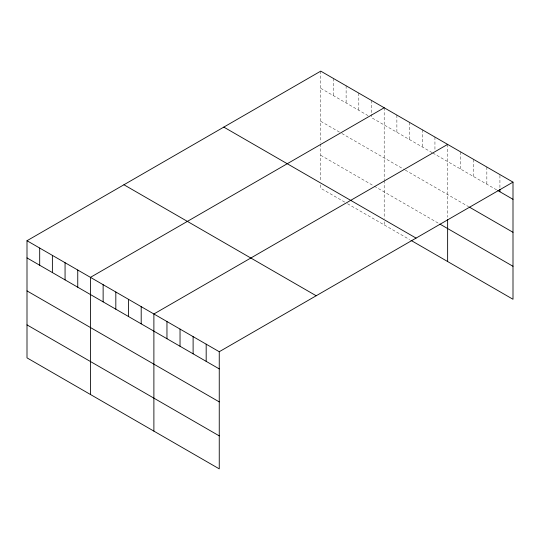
<?xml version="1.0" encoding="UTF-8"?>
<svg xmlns="http://www.w3.org/2000/svg" width="540" height="540" viewBox="0 0 540 540"><rect width="100%" height="100%" fill="white"/><g stroke="black" fill="none" stroke-linecap="round" stroke-linejoin="round"><path stroke-width="0.41" stroke-dasharray="2.7 2.03" d="M320.747 71.138L320.747 142.344M320.747 88.324L367.976 115.587M432.121 152.624L371.5 117.626L371.5 114.352M432.83 153.029L497.023 190.094M320.747 121.304L341.185 133.11M341.894 133.515L404.636 169.736M405.338 170.147L468.693 206.726M320.747 155.291L373.613 185.814M374.321 186.219L438.467 223.256M344.716 202.115L320.747 188.278L320.747 184.349M347.531 203.742L409.57 239.558M499.925 175.406L499.925 188.494M486.851 167.036L486.851 184.221M473.783 159.489L473.783 176.675M460.708 151.942L460.708 169.128M447.633 144.396L447.633 217.222M434.943 137.066L434.943 150.161M422.253 129.742L422.253 146.927M409.57 122.418L409.57 139.603M396.88 115.088L396.88 132.273M384.19 107.764L384.19 179.779M384.19 180.59L384.19 218.619M384.19 221.765L384.19 224.903M371.5 100.44L371.5 113.535M358.81 93.116L358.81 110.295M346.12 85.786L346.12 102.971M333.437 78.462L333.437 95.647M320.747 143.964L320.747 181.204"/><path stroke-width="0.81" d="M27 240.725L219.254 351.722L219.254 468.862L27 357.865L27 240.725L320.747 71.138L513 182.135L513 299.275L410.974 240.368M384.19 107.764L90.443 277.358L90.443 394.497M447.633 144.396L153.887 313.983L153.887 431.123M219.254 351.722L513 182.135M497.745 190.512L513 199.321M469.422 207.144L513 232.301M439.877 224.073L513 266.288M223.81 127.103L416.063 238.1M123.937 184.761L316.19 295.758M27 257.911L219.254 368.908M27 290.898L219.254 401.895M27 324.884L219.254 435.881M499.925 189.317L499.925 191.768M447.633 219.645L447.633 261.536M206.179 344.176L206.179 361.361M193.111 336.629L193.111 353.815M180.036 329.083L180.036 346.268M166.961 321.536L166.961 338.722M141.197 306.659L141.197 323.845M128.513 299.336L128.513 316.521M115.823 292.012L115.823 309.191M103.133 284.681L103.133 301.867M77.753 270.034L77.753 287.219M65.063 262.703L65.063 279.889M52.38 255.38L52.38 272.565M39.69 248.056L39.69 265.241"/></g></svg>
